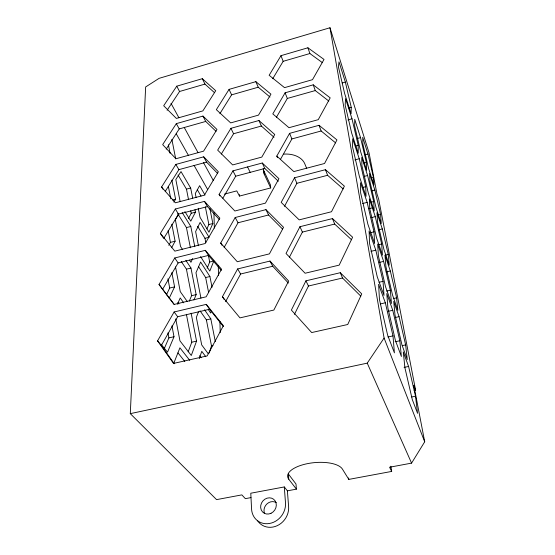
<?xml version="1.0" encoding="UTF-8"?>
<svg xmlns="http://www.w3.org/2000/svg" width="555" height="555" viewBox="0 0 555 555"><rect width="100%" height="100%" fill="white"/><g stroke="black" fill="none" stroke-linecap="round" stroke-linejoin="round"><path stroke-width="0.83" d="M351.266 107.379L351.093 113.726L344.634 93.517L338.425 66.85L338.987 61.813L345.363 82.098L351.266 107.379L348.922 108.024M250.964 497.613L245.338 498.661L241.855 494.887L216.561 499.625L130.293 413.642L145.653 86.955L159.112 78.331L329.982 27.75L369.075 152.972L376.935 193.792L378.711 199.349L415.619 390.248L414.141 390.553M209.159 353.049L211.497 345.911L206.391 319.909L200.057 310.835M199.266 358.62L201.777 351.343L205.787 356.698M211.247 311.452L210.692 313.006L208.292 309.489M191.128 313.193L196.539 341.124L191.288 355.498L179.959 340.874L175.762 318.848M188.173 351.801L191.78 342.206L186.397 314.303M198.454 311.91L196.338 317.384L201.694 344.891L208.174 353.653M213.821 260.996L209.797 271.083L200.556 256.556M173.708 363.442L179.917 347.812L189.754 360.355M193.945 299.998L196.151 294.615L190.962 268.058L185.8 260.288M207.147 268.231L209.693 262.015L208.34 255.238M189.317 301.101L191.579 295.704L186.425 269.175L181.207 261.426M171.946 325.847L174.013 336.732L167.52 352.147L161.012 344.155M164.231 348.713L168.9 337.905L167.95 332.889M177.44 304.209L180.222 297.973L183.691 302.815M209.811 208.368L212.863 223.519L208.957 232.226L200.05 217.338L198.246 208.292M206.883 228.903L208.888 224.539L205.343 206.876M192.668 258.533L190.941 262.293L189.519 260.135M169.136 298.34L174.589 286.852L171.856 272.581M166.34 294.948L169.698 288.038L167.936 278.818M294.455 314.338L308.462 286.012L342.518 278.013L360.792 296.134M305.944 280.823L291.382 310.072L311.681 332.556L347.735 324.502L361.728 293.893L340.277 272.713L305.944 280.823L308.462 286.012M289.412 257.201L302.392 232.087L334.679 224.067L351.558 239.781M194.958 209.679L195.457 212.183L190.781 221.147L184.884 211.58M299.95 226.704L286.026 253.469L305.104 273.24L339.188 265.124L352.612 237.214L332.487 218.58L299.95 226.704L302.392 232.087M188.443 218.517L191.232 213.28L190.74 210.782M171.578 247.78L175.109 241.196L171.835 224.262M284.5 206.314L296.89 183.296L327.589 175.297L343.184 188.936M225.594 301.663L240.62 274.003L272.727 266.247L288.385 283.064M294.525 177.787L281.184 202.395L299.187 219.87L331.501 211.739L344.398 186.154L325.452 169.684L294.525 177.787L296.89 183.296M222.43 296.731L237.637 268.932L269.994 261.058L288.635 281.024L273.851 310.051L239.975 317.876L222.43 296.731L224.241 299.547M168.817 245.317L170.427 242.382L168.151 230.54M280.497 159.32L291.895 138.944L321.151 130.994L335.664 142.926M276.799 156.073L289.599 133.353L319.063 125.298L336.954 139.922L324.557 163.489L293.838 171.585L276.799 156.073L277.493 157.648M224.13 247.426L238.046 222.756L268.578 214.986L282.474 228.979M174.256 363.733L161.332 345.446L177.669 316.732L209.582 309.239L223.422 326.534M220.682 243.048L235.181 217.518L265.942 209.644L283.543 227.293L269.425 253.871L237.29 261.738L220.682 243.048L221.979 245.248M178.689 213.966L175.359 219.787L180.542 246.489L182.435 249.361M157.578 340.846L174.117 311.972L206.28 304.369L223.374 325.716L207.181 355.901L173.514 363.421L157.578 340.846L161.332 345.446M276.418 117.278L287.33 98.443L315.275 90.569L328.775 101.024M222.853 198.204L235.702 176.213L264.811 168.463L278.339 181.242M285.103 92.803L272.803 113.879L288.975 127.706L318.251 119.665L330.19 97.867L313.235 84.832L285.103 92.803L287.33 98.443M174.076 304.404L162.601 289.301L178.12 262.945L208.479 255.404L221.285 270.347M219.1 194.41L232.954 170.857L262.265 163.01L278.943 178.682L265.429 203.13L234.869 211.004L219.1 194.41L219.926 195.915M159.042 284.465L174.749 257.978L205.329 250.34L221.535 269.21L206.141 296.807L174.208 304.418L159.042 284.465L162.601 289.301M272.734 78.713L283.154 61.328L309.898 53.537L322.441 62.687M280.99 55.666L269.147 75.279L284.535 87.641L312.493 79.684L324.009 59.434L307.9 47.785L280.99 55.666L283.154 61.328M221.313 154.04L233.565 133.748L261.37 126.047L273.997 137.245M230.929 128.316L217.657 150.134L232.67 164.932L261.8 157.093L274.76 134.497L258.921 120.525L230.929 128.316L233.565 133.748M219.419 219.62L207.473 206.592L178.53 214.133L163.746 238.435L160.367 233.426L175.318 209.02L204.469 201.382L219.87 218.143L205.204 243.506L174.825 251.144L160.367 233.426M173.861 202.075L175.595 199.245L171.863 180.111M284.292 486.943L285.492 502.781A18.308 16.255 -53.7 0 1 269.633 523.455A18.308 16.255 -53.7 0 1 251.561 508.997L250.784 493.222L284.292 486.943L287.386 490.835L296.419 489.149L288.773 479.222A27.889 11.301 -5.4 0 1 308.198 463.501A27.889 11.301 -5.4 0 1 342.414 469.093L348.804 479.402L391.684 471.424L389.582 467.234L411.574 463.12L424.707 441.787L413.863 385.482L415.619 390.248M219.912 113.629L231.608 94.849L258.228 87.218L269.987 97.028M229.069 89.376L216.339 109.668L230.665 122.905L258.491 115.121L270.937 94.156L255.855 81.661L229.069 89.376L231.608 94.849M165.244 191.413L178.904 169.636L206.564 162.122L217.685 173.486M161.574 187.014L175.838 164.426L203.685 156.822L218.365 171.766L204.358 195.173L175.387 202.811L161.574 187.014L162.955 189.206M166.209 149.101L179.244 128.913L205.732 121.448L216.061 131.348M176.317 123.633L162.67 144.612L175.907 158.751L203.581 151.154L216.984 129.454L202.963 116.078L176.317 123.633L179.244 128.913M167.104 110.272L179.563 91.492L204.962 84.096L214.521 92.692M176.754 86.178L163.683 105.734L176.372 118.43L202.873 110.889L215.722 90.708L202.311 78.699L176.754 86.178L179.563 91.492M130.293 413.642L367.243 363.143L384.095 338.044L329.982 27.75M342.262 82.972L345.363 82.098M347.971 119.929L352.016 118.825L358.204 145.361L358.246 153.215L351.697 133.2L345.168 105.117L345.543 98.637L352.016 118.825M357.51 138.452L360.535 137.64L366.342 162.462L366.626 170.274L360.764 152.139L354.659 125.978L354.728 119.325L360.535 137.64M178.051 174.978L186.466 189.137L190.663 188.02L192.647 198.017M355.755 146.014L358.204 145.361M172.598 200.036L175.595 199.245M365.135 154.81L367.972 154.068L373.439 177.378L373.904 185.093L368.61 168.533L362.88 144.043L362.713 137.328L367.972 154.068M224.498 194.097L236.763 190.878L239.482 196.081L270.694 187.93L270.438 184.912L264.138 171.474A21.097 14.784 -6 0 1 263.236 168.498M354.902 159.909L359.252 158.765L365.745 186.695L366.05 196.303L359.418 176.594L352.543 146.957L352.689 138.785L359.252 158.765M364.059 163.059L366.342 162.462M191.232 213.28L195.457 212.183M364.455 176.344L367.604 175.526L373.681 201.555L374.216 210.928L368.298 193.091L361.895 165.584L361.735 157.426L367.604 175.526M371.302 177.926L373.439 177.378M177.697 213.682L186.445 227.592L190.802 226.468L194.791 246.711M208.888 224.539L212.863 223.519M362.824 187.444L365.745 186.695M371.906 190.83L374.861 190.074L380.57 214.445L381.257 223.554L375.936 207.286L369.935 181.617L369.561 173.548L374.861 190.074M170.427 242.382L175.109 241.196M197.649 226.315L204.968 238.303L209.069 237.262L200.112 222.423L195.617 231.595L198.412 245.74M362.588 203.525L367.146 202.374L373.994 231.844L374.597 243.506L367.903 224.262L360.639 192.883L360.507 182.72L367.146 202.374M371.302 202.159L373.681 201.555M369.026 208.694L372.356 207.861M378.344 215L380.57 214.445M371.163 217.657L375.277 216.637L381.66 243.992L382.471 255.161L376.519 237.762L369.776 208.756L369.359 198.85L375.277 216.637M209.693 262.015L212.995 261.204M186.425 269.175L190.962 268.058M378.448 229.874L382.291 228.938L388.264 254.468L389.221 265.165L383.88 249.285L377.587 222.333L376.963 212.711L382.291 228.938M370.164 232.774L373.994 231.844M198.621 266.726L205.655 277.549L209.908 276.515L212.052 287.275M169.698 288.038L174.589 286.852M379.169 244.595L381.66 243.992M371.017 251.325L375.804 250.173L383.033 281.35L384.004 295.44L377.261 276.862L369.568 243.534L369.103 231.005L375.804 250.173M191.579 295.704L196.151 294.615M385.17 255.203L388.264 254.468M379.204 262.439L383.63 261.391L390.338 290.216L391.483 303.481L385.517 286.671L378.406 256.015L377.677 244.054L383.63 261.391M386.329 271.936L390.332 271L396.596 297.806L397.859 310.328L392.517 294.982L385.905 266.601L384.99 255.189L390.332 271M206.391 319.909L210.817 318.875L215.291 341.547M379.01 282.287L383.033 281.35M168.9 337.905L174.013 336.732M386.62 291.07L390.338 290.216M191.78 342.206L196.539 341.124M393.37 298.534L396.596 297.806M380.3 303.946L385.337 302.801L392.995 335.893L394.411 352.862L387.647 335.206L379.467 299.679L378.593 284.326L385.337 302.801M211.497 345.911L212.981 345.578M388.112 311.341L392.76 310.294L399.836 340.749L401.376 356.476L395.417 340.451L387.889 307.949L386.786 293.574L392.76 310.294M395.722 317.418L399.073 316.676L405.649 344.884L407.266 359.522L401.945 344.863L394.98 314.907L393.731 301.407L399.073 316.676M387.91 337.003L392.995 335.893M395.153 341.769L399.836 340.749M402.278 345.612L405.649 344.884M404.082 367.396L408.591 366.453L415.522 396.208L417.554 413.315L412.282 399.544L404.921 367.833L403.277 351.898L408.591 366.453M411.734 396.978L415.522 396.208M177.988 352.911L184.801 361.465M199.592 355.741L201.111 357.746M174.117 311.972L177.669 316.732M177.884 302.586L178.883 303.96M187.215 301.434L180.264 291.625L175.512 266.934M204.552 309.78L210.817 318.875M174.749 257.978L178.12 262.945M206.28 304.369L209.582 309.239M209.908 276.515L200.626 262.036L195.964 272.762L200.938 298.091M175.318 209.02L178.53 214.133M182.137 212.523L190.802 226.468M205.329 250.34L208.479 255.404M190.663 188.02L181.013 171.578L175.824 179.522L180.139 201.562M237.637 268.932L240.62 274.003M175.838 164.426L178.904 169.636M204.469 201.382L207.473 206.592M197.268 189.623L201.007 196.081M204.989 195.034L199.64 185.675L195.298 193.494L196.116 197.601M176.282 133.838L188.575 155.65M194.083 165.432L207.653 189.505M171.023 103.369L178.911 117.75M184.302 127.594L197.996 152.569M203.387 162.414L213.349 180.576M235.181 217.518L238.046 222.756M203.685 156.822L206.564 162.122M269.994 261.058L272.727 266.247M202.963 116.078L205.732 121.448M232.954 170.857L235.702 176.213M202.311 78.699L204.962 84.096M265.942 209.644L268.578 214.986M247.558 166.944L250.201 172.348M263.486 168.442A21.166 14.763 -6 0 0 264.381 174.52L270.694 187.93M262.265 163.01L264.811 168.463M367.243 363.143L411.574 463.12M258.921 120.525L261.37 126.047M255.855 81.661L258.228 87.218M340.277 272.713L342.518 278.013M289.599 133.353L291.895 138.944M306.665 168.401L304.799 163.815A21.166 14.763 -6 0 0 283.841 154.13M332.487 218.58L334.679 224.067M384.095 338.044L424.707 441.787M325.452 169.684L327.589 175.297M319.063 125.298L321.151 130.994M313.235 84.832L315.275 90.569M307.9 47.785L309.898 53.537M204.968 238.303L205.808 242.535M205.655 277.549L208.597 292.436M186.466 189.137L188.436 199.127M171.87 139.361L175.706 158.869M186.445 227.592L190.407 247.814M168.401 144.799L170.059 153.277M168.352 186.3L170.773 198.773M390.845 466.214L391.684 471.424M348.616 477.924L348.804 479.402M296.419 489.149L295.981 483.988L288.35 473.97L288.773 479.222M264.138 171.474L264.381 174.52M287.386 490.835L288.614 506.555A18.128 16.151 -54.4 0 1 277.257 525.675A18.128 16.151 -54.4 0 1 257.7 520.916M239.399 194.569L239.482 196.081M218.268 265.894L218.552 275.419M219.905 321.317L220.238 332.577M213.932 212.787L214.341 228.091M264.381 513.049A8.367 7.451 -54.3 0 1 267.156 503.732A8.367 7.451 -54.3 0 1 276.314 502.663M271.027 513.285A8.45 7.499 -53.7 0 0 273.622 499.25A8.45 7.499 -53.7 0 0 260.774 505.307A8.45 7.499 -53.7 0 0 271.027 513.285"/></g></svg>
